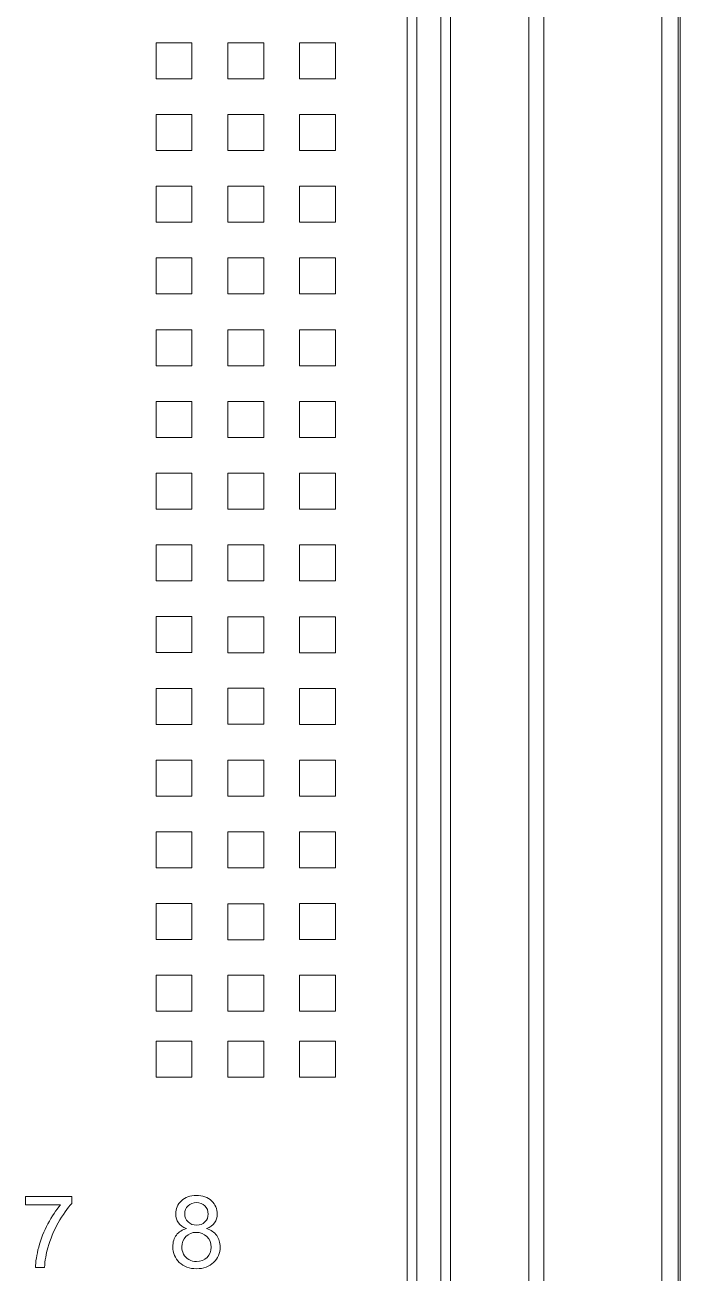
# Model space of a CAD drawing. Header units: millimetres. Extents: x 33157 to 59611, y -29750 to 1750.
# Drawn here: x 53387.65 to 53401.34, y -3633.18 to -3607.08 of the extents above; entities that cross this region are included whole.
import ezdxf

# ---------------------------------------------------------------- set-up
doc = ezdxf.new("R2010")
doc.units = ezdxf.units.MM
doc.layers.add('layer 1', color=7, linetype='Continuous', lineweight=18)

msp = doc.modelspace()

# ---------------------------------------------------------------- linework, layer by layer
at = {"layer": 'layer 1', "lineweight": 9}
for p, q in [((53401.337, -3580.831), (53401.337, -3679.331)), ((53400.957, -3581.495), (53400.957, -3678.667)), ((53401.299, -3581.495), (53401.299, -3678.667)), ((53398.175, -3585.811), (53398.175, -3674.35)), ((53398.491, -3585.811), (53398.491, -3674.35)), ((53395.637, -3586.081), (53395.637, -3674.081)), ((53395.837, -3586.081), (53395.837, -3674.081)), ((53396.337, -3586.081), (53396.337, -3674.081)), ((53396.537, -3586.081), (53396.537, -3674.081))]:
    msp.add_line(p, q, dxfattribs=at)
at = {"layer": 'layer 1'}
for points, knots in [([(53390.387, -3608.207), (53390.387, -3608.207), (53391.137, -3608.207), (53391.137, -3608.207), (53391.137, -3608.207), (53391.137, -3607.455), (53391.137, -3607.455), (53391.137, -3607.455), (53390.387, -3607.455), (53390.387, -3607.455), (53390.387, -3607.455), (53390.387, -3608.204), (53390.387, -3608.204), (53390.387, -3608.204), (53390.387, -3608.207), (53390.387, -3608.207)], [0, 0, 0, 0, 148718.785902, 148718.785902, 148718.785902, 297437.571803, 297437.571803, 297437.571803, 446156.357705, 446156.357705, 446156.357705, 594875.143607, 594875.143607, 594875.143607, 743593.929508, 743593.929508, 743593.929508, 743593.929508]), ([(53391.887, -3608.207), (53391.887, -3608.207), (53392.637, -3608.207), (53392.637, -3608.207), (53392.637, -3608.207), (53392.637, -3607.455), (53392.637, -3607.455), (53392.637, -3607.455), (53391.887, -3607.455), (53391.887, -3607.455), (53391.887, -3607.455), (53391.887, -3608.204), (53391.887, -3608.204), (53391.887, -3608.204), (53391.887, -3608.207), (53391.887, -3608.207)], [0, 0, 0, 0, 148722.825794, 148722.825794, 148722.825794, 297445.651589, 297445.651589, 297445.651589, 446168.477383, 446168.477383, 446168.477383, 594891.303178, 594891.303178, 594891.303178, 743614.128972, 743614.128972, 743614.128972, 743614.128972]), ([(53393.387, -3608.207), (53393.387, -3608.207), (53394.137, -3608.207), (53394.137, -3608.207), (53394.137, -3608.207), (53394.137, -3607.455), (53394.137, -3607.455), (53394.137, -3607.455), (53393.387, -3607.455), (53393.387, -3607.455), (53393.387, -3607.455), (53393.387, -3608.204), (53393.387, -3608.204), (53393.387, -3608.204), (53393.387, -3608.207), (53393.387, -3608.207)], [0, 0, 0, 0, 148726.865688, 148726.865688, 148726.865688, 297453.731375, 297453.731375, 297453.731375, 446180.597063, 446180.597063, 446180.597063, 594907.46275, 594907.46275, 594907.46275, 743634.328438, 743634.328438, 743634.328438, 743634.328438]), ([(53390.387, -3609.706), (53390.387, -3609.706), (53391.137, -3609.706), (53391.137, -3609.706), (53391.137, -3609.706), (53391.137, -3608.954), (53391.137, -3608.954), (53391.137, -3608.954), (53390.387, -3608.954), (53390.387, -3608.954), (53390.387, -3608.954), (53390.387, -3609.703), (53390.387, -3609.703), (53390.387, -3609.703), (53390.387, -3609.706), (53390.387, -3609.706)], [0, 0, 0, 0, 148720.836218, 148720.836218, 148720.836218, 297441.672435, 297441.672435, 297441.672435, 446162.508653, 446162.508653, 446162.508653, 594883.344871, 594883.344871, 594883.344871, 743604.181089, 743604.181089, 743604.181089, 743604.181089]), ([(53391.887, -3609.706), (53391.887, -3609.706), (53392.637, -3609.706), (53392.637, -3609.706), (53392.637, -3609.706), (53392.637, -3608.954), (53392.637, -3608.954), (53392.637, -3608.954), (53391.887, -3608.954), (53391.887, -3608.954), (53391.887, -3608.954), (53391.887, -3609.703), (53391.887, -3609.703), (53391.887, -3609.703), (53391.887, -3609.706), (53391.887, -3609.706)], [0, 0, 0, 0, 148724.876106, 148724.876106, 148724.876106, 297449.752211, 297449.752211, 297449.752211, 446174.628317, 446174.628317, 446174.628317, 594899.504423, 594899.504423, 594899.504423, 743624.380529, 743624.380529, 743624.380529, 743624.380529]), ([(53393.387, -3609.706), (53393.387, -3609.706), (53394.137, -3609.706), (53394.137, -3609.706), (53394.137, -3609.706), (53394.137, -3608.954), (53394.137, -3608.954), (53394.137, -3608.954), (53393.387, -3608.954), (53393.387, -3608.954), (53393.387, -3608.954), (53393.387, -3609.703), (53393.387, -3609.703), (53393.387, -3609.703), (53393.387, -3609.706), (53393.387, -3609.706)], [0, 0, 0, 0, 148728.915994, 148728.915994, 148728.915994, 297457.831988, 297457.831988, 297457.831988, 446186.747982, 446186.747982, 446186.747982, 594915.663976, 594915.663976, 594915.663976, 743644.57997, 743644.57997, 743644.57997, 743644.57997]), ([(53390.387, -3611.208), (53390.387, -3611.208), (53391.137, -3611.208), (53391.137, -3611.208), (53391.137, -3611.208), (53391.137, -3610.455), (53391.137, -3610.455), (53391.137, -3610.455), (53390.387, -3610.455), (53390.387, -3610.455), (53390.387, -3610.455), (53390.387, -3611.205), (53390.387, -3611.205), (53390.387, -3611.205), (53390.387, -3611.208), (53390.387, -3611.208)], [0, 0, 0, 0, 148722.890435, 148722.890435, 148722.890435, 297445.780871, 297445.780871, 297445.780871, 446168.671306, 446168.671306, 446168.671306, 594891.561741, 594891.561741, 594891.561741, 743614.452177, 743614.452177, 743614.452177, 743614.452177]), ([(53391.887, -3611.208), (53391.887, -3611.208), (53392.637, -3611.208), (53392.637, -3611.208), (53392.637, -3611.208), (53392.637, -3610.455), (53392.637, -3610.455), (53392.637, -3610.455), (53391.887, -3610.455), (53391.887, -3610.455), (53391.887, -3610.455), (53391.887, -3611.205), (53391.887, -3611.205), (53391.887, -3611.205), (53391.887, -3611.208), (53391.887, -3611.208)], [0, 0, 0, 0, 148726.930319, 148726.930319, 148726.930319, 297453.860637, 297453.860637, 297453.860637, 446180.790956, 446180.790956, 446180.790956, 594907.721274, 594907.721274, 594907.721274, 743634.651593, 743634.651593, 743634.651593, 743634.651593]), ([(53393.387, -3611.208), (53393.387, -3611.208), (53394.137, -3611.208), (53394.137, -3611.208), (53394.137, -3611.208), (53394.137, -3610.455), (53394.137, -3610.455), (53394.137, -3610.455), (53393.387, -3610.455), (53393.387, -3610.455), (53393.387, -3610.455), (53393.387, -3611.205), (53393.387, -3611.205), (53393.387, -3611.205), (53393.387, -3611.208), (53393.387, -3611.208)], [0, 0, 0, 0, 148730.970202, 148730.970202, 148730.970202, 297461.940404, 297461.940404, 297461.940404, 446192.910606, 446192.910606, 446192.910606, 594923.880808, 594923.880808, 594923.880808, 743654.85101, 743654.85101, 743654.85101, 743654.85101]), ([(53390.387, -3612.707), (53390.387, -3612.707), (53391.137, -3612.707), (53391.137, -3612.707), (53391.137, -3612.707), (53391.137, -3611.954), (53391.137, -3611.954), (53391.137, -3611.954), (53390.387, -3611.954), (53390.387, -3611.954), (53390.387, -3611.954), (53390.387, -3612.703), (53390.387, -3612.703), (53390.387, -3612.703), (53390.387, -3612.707), (53390.387, -3612.707)], [0, 0, 0, 0, 148724.940162, 148724.940162, 148724.940162, 297449.880324, 297449.880324, 297449.880324, 446174.820486, 446174.820486, 446174.820486, 594899.760648, 594899.760648, 594899.760648, 743624.70081, 743624.70081, 743624.70081, 743624.70081]), ([(53391.887, -3612.707), (53391.887, -3612.707), (53392.637, -3612.707), (53392.637, -3612.707), (53392.637, -3612.707), (53392.637, -3611.954), (53392.637, -3611.954), (53392.637, -3611.954), (53391.887, -3611.954), (53391.887, -3611.954), (53391.887, -3611.954), (53391.887, -3612.703), (53391.887, -3612.703), (53391.887, -3612.703), (53391.887, -3612.707), (53391.887, -3612.707)], [0, 0, 0, 0, 148728.98004, 148728.98004, 148728.98004, 297457.960081, 297457.960081, 297457.960081, 446186.940121, 446186.940121, 446186.940121, 594915.920162, 594915.920162, 594915.920162, 743644.900202, 743644.900202, 743644.900202, 743644.900202]), ([(53393.387, -3612.707), (53393.387, -3612.707), (53394.137, -3612.707), (53394.137, -3612.707), (53394.137, -3612.707), (53394.137, -3611.954), (53394.137, -3611.954), (53394.137, -3611.954), (53393.387, -3611.954), (53393.387, -3611.954), (53393.387, -3611.954), (53393.387, -3612.703), (53393.387, -3612.703), (53393.387, -3612.703), (53393.387, -3612.707), (53393.387, -3612.707)], [0, 0, 0, 0, 148733.019919, 148733.019919, 148733.019919, 297466.039838, 297466.039838, 297466.039838, 446199.059757, 446199.059757, 446199.059757, 594932.079676, 594932.079676, 594932.079676, 743665.099596, 743665.099596, 743665.099596, 743665.099596]), ([(53390.387, -3614.208), (53390.387, -3614.208), (53391.137, -3614.208), (53391.137, -3614.208), (53391.137, -3614.208), (53391.137, -3613.456), (53391.137, -3613.456), (53391.137, -3613.456), (53390.387, -3613.456), (53390.387, -3613.456), (53390.387, -3613.456), (53390.387, -3614.205), (53390.387, -3614.205), (53390.387, -3614.205), (53390.387, -3614.208), (53390.387, -3614.208)], [0, 0, 0, 0, 148726.995254, 148726.995254, 148726.995254, 297453.990507, 297453.990507, 297453.990507, 446180.985761, 446180.985761, 446180.985761, 594907.981014, 594907.981014, 594907.981014, 743634.976268, 743634.976268, 743634.976268, 743634.976268]), ([(53391.887, -3614.208), (53391.887, -3614.208), (53392.637, -3614.208), (53392.637, -3614.208), (53392.637, -3614.208), (53392.637, -3613.456), (53392.637, -3613.456), (53392.637, -3613.456), (53391.887, -3613.456), (53391.887, -3613.456), (53391.887, -3613.456), (53391.887, -3614.205), (53391.887, -3614.205), (53391.887, -3614.205), (53391.887, -3614.208), (53391.887, -3614.208)], [0, 0, 0, 0, 148731.035127, 148731.035127, 148731.035127, 297462.070254, 297462.070254, 297462.070254, 446193.105381, 446193.105381, 446193.105381, 594924.140509, 594924.140509, 594924.140509, 743655.175636, 743655.175636, 743655.175636, 743655.175636]), ([(53393.387, -3614.208), (53393.387, -3614.208), (53394.137, -3614.208), (53394.137, -3614.208), (53394.137, -3614.208), (53394.137, -3613.456), (53394.137, -3613.456), (53394.137, -3613.456), (53393.387, -3613.456), (53393.387, -3613.456), (53393.387, -3613.456), (53393.387, -3614.205), (53393.387, -3614.205), (53393.387, -3614.205), (53393.387, -3614.208), (53393.387, -3614.208)], [0, 0, 0, 0, 148735.075001, 148735.075001, 148735.075001, 297470.150002, 297470.150002, 297470.150002, 446205.225003, 446205.225003, 446205.225003, 594940.300004, 594940.300004, 594940.300004, 743675.375005, 743675.375005, 743675.375005, 743675.375005]), ([(53390.387, -3615.707), (53390.387, -3615.707), (53391.137, -3615.707), (53391.137, -3615.707), (53391.137, -3615.707), (53391.137, -3614.955), (53391.137, -3614.955), (53391.137, -3614.955), (53390.387, -3614.955), (53390.387, -3614.955), (53390.387, -3614.955), (53390.387, -3615.704), (53390.387, -3615.704), (53390.387, -3615.704), (53390.387, -3615.707), (53390.387, -3615.707)], [0, 0, 0, 0, 148729.045854, 148729.045854, 148729.045854, 297458.091708, 297458.091708, 297458.091708, 446187.137562, 446187.137562, 446187.137562, 594916.183416, 594916.183416, 594916.183416, 743645.22927, 743645.22927, 743645.22927, 743645.22927]), ([(53391.887, -3615.707), (53391.887, -3615.707), (53392.637, -3615.707), (53392.637, -3615.707), (53392.637, -3615.707), (53392.637, -3614.955), (53392.637, -3614.955), (53392.637, -3614.955), (53391.887, -3614.955), (53391.887, -3614.955), (53391.887, -3614.955), (53391.887, -3615.704), (53391.887, -3615.704), (53391.887, -3615.704), (53391.887, -3615.707), (53391.887, -3615.707)], [0, 0, 0, 0, 148733.085723, 148733.085723, 148733.085723, 297466.171445, 297466.171445, 297466.171445, 446199.257168, 446199.257168, 446199.257168, 594932.342891, 594932.342891, 594932.342891, 743665.428614, 743665.428614, 743665.428614, 743665.428614]), ([(53393.387, -3615.707), (53393.387, -3615.707), (53394.137, -3615.707), (53394.137, -3615.707), (53394.137, -3615.707), (53394.137, -3614.955), (53394.137, -3614.955), (53394.137, -3614.955), (53393.387, -3614.955), (53393.387, -3614.955), (53393.387, -3614.955), (53393.387, -3615.704), (53393.387, -3615.704), (53393.387, -3615.704), (53393.387, -3615.707), (53393.387, -3615.707)], [0, 0, 0, 0, 148737.125592, 148737.125592, 148737.125592, 297474.251184, 297474.251184, 297474.251184, 446211.376775, 446211.376775, 446211.376775, 594948.502367, 594948.502367, 594948.502367, 743685.627959, 743685.627959, 743685.627959, 743685.627959]), ([(53390.387, -3617.209), (53390.387, -3617.209), (53391.137, -3617.209), (53391.137, -3617.209), (53391.137, -3617.209), (53391.137, -3616.456), (53391.137, -3616.456), (53391.137, -3616.456), (53390.387, -3616.456), (53390.387, -3616.456), (53390.387, -3616.456), (53390.387, -3617.205), (53390.387, -3617.205), (53390.387, -3617.205), (53390.387, -3617.209), (53390.387, -3617.209)], [0, 0, 0, 0, 148731.100356, 148731.100356, 148731.100356, 297462.200713, 297462.200713, 297462.200713, 446193.301069, 446193.301069, 446193.301069, 594924.401425, 594924.401425, 594924.401425, 743655.501782, 743655.501782, 743655.501782, 743655.501782]), ([(53391.887, -3617.209), (53391.887, -3617.209), (53392.637, -3617.209), (53392.637, -3617.209), (53392.637, -3617.209), (53392.637, -3616.456), (53392.637, -3616.456), (53392.637, -3616.456), (53391.887, -3616.456), (53391.887, -3616.456), (53391.887, -3616.456), (53391.887, -3617.205), (53391.887, -3617.205), (53391.887, -3617.205), (53391.887, -3617.209), (53391.887, -3617.209)], [0, 0, 0, 0, 148735.14022, 148735.14022, 148735.14022, 297470.280441, 297470.280441, 297470.280441, 446205.420661, 446205.420661, 446205.420661, 594940.560881, 594940.560881, 594940.560881, 743675.701101, 743675.701101, 743675.701101, 743675.701101]), ([(53393.387, -3617.209), (53393.387, -3617.209), (53394.137, -3617.209), (53394.137, -3617.209), (53394.137, -3617.209), (53394.137, -3616.456), (53394.137, -3616.456), (53394.137, -3616.456), (53393.387, -3616.456), (53393.387, -3616.456), (53393.387, -3616.456), (53393.387, -3617.205), (53393.387, -3617.205), (53393.387, -3617.205), (53393.387, -3617.209), (53393.387, -3617.209)], [0, 0, 0, 0, 148739.180085, 148739.180085, 148739.180085, 297478.360169, 297478.360169, 297478.360169, 446217.540254, 446217.540254, 446217.540254, 594956.720338, 594956.720338, 594956.720338, 743695.900423, 743695.900423, 743695.900423, 743695.900423]), ([(53390.387, -3618.707), (53390.387, -3618.707), (53391.137, -3618.707), (53391.137, -3618.707), (53391.137, -3618.707), (53391.137, -3617.955), (53391.137, -3617.955), (53391.137, -3617.955), (53390.387, -3617.955), (53390.387, -3617.955), (53390.387, -3617.955), (53390.387, -3618.704), (53390.387, -3618.704), (53390.387, -3618.704), (53390.387, -3618.707), (53390.387, -3618.707)], [0, 0, 0, 0, 148733.150367, 148733.150367, 148733.150367, 297466.300735, 297466.300735, 297466.300735, 446199.451102, 446199.451102, 446199.451102, 594932.601469, 594932.601469, 594932.601469, 743665.751836, 743665.751836, 743665.751836, 743665.751836]), ([(53391.887, -3618.707), (53391.887, -3618.707), (53392.637, -3618.707), (53392.637, -3618.707), (53392.637, -3618.707), (53392.637, -3617.955), (53392.637, -3617.955), (53392.637, -3617.955), (53391.887, -3617.955), (53391.887, -3617.955), (53391.887, -3617.955), (53391.887, -3618.704), (53391.887, -3618.704), (53391.887, -3618.704), (53391.887, -3618.707), (53391.887, -3618.707)], [0, 0, 0, 0, 148737.190226, 148737.190226, 148737.190226, 297474.380453, 297474.380453, 297474.380453, 446211.570679, 446211.570679, 446211.570679, 594948.760906, 594948.760906, 594948.760906, 743685.951132, 743685.951132, 743685.951132, 743685.951132]), ([(53393.387, -3618.707), (53393.387, -3618.707), (53394.137, -3618.707), (53394.137, -3618.707), (53394.137, -3618.707), (53394.137, -3617.955), (53394.137, -3617.955), (53394.137, -3617.955), (53393.387, -3617.955), (53393.387, -3617.955), (53393.387, -3617.955), (53393.387, -3618.704), (53393.387, -3618.704), (53393.387, -3618.704), (53393.387, -3618.707), (53393.387, -3618.707)], [0, 0, 0, 0, 148741.230539, 148741.230539, 148741.230539, 297482.461079, 297482.461079, 297482.461079, 446223.691618, 446223.691618, 446223.691618, 594964.922158, 594964.922158, 594964.922158, 743706.152697, 743706.152697, 743706.152697, 743706.152697]), ([(53390.387, -3620.206), (53390.387, -3620.206), (53391.137, -3620.206), (53391.137, -3620.206), (53391.137, -3620.206), (53391.137, -3619.453), (53391.137, -3619.453), (53391.137, -3619.453), (53390.387, -3619.453), (53390.387, -3619.453), (53390.387, -3619.453), (53390.387, -3620.203), (53390.387, -3620.203), (53390.387, -3620.203), (53390.387, -3620.206), (53390.387, -3620.206)], [0, 0, 0, 0, 148735.200903, 148735.200903, 148735.200903, 297470.401805, 297470.401805, 297470.401805, 446205.602708, 446205.602708, 446205.602708, 594940.803611, 594940.803611, 594940.803611, 743676.004514, 743676.004514, 743676.004514, 743676.004514]), ([(53391.887, -3620.209), (53391.887, -3620.209), (53392.637, -3620.209), (53392.637, -3620.209), (53392.637, -3620.209), (53392.637, -3619.457), (53392.637, -3619.457), (53392.637, -3619.457), (53391.887, -3619.457), (53391.887, -3619.457), (53391.887, -3619.457), (53391.887, -3620.206), (53391.887, -3620.206), (53391.887, -3620.206), (53391.887, -3620.209), (53391.887, -3620.209)], [0, 0, 0, 0, 148739.245598, 148739.245598, 148739.245598, 297478.491196, 297478.491196, 297478.491196, 446217.736794, 446217.736794, 446217.736794, 594956.982392, 594956.982392, 594956.982392, 743696.22799, 743696.22799, 743696.22799, 743696.22799]), ([(53393.387, -3620.209), (53393.387, -3620.209), (53394.137, -3620.209), (53394.137, -3620.209), (53394.137, -3620.209), (53394.137, -3619.457), (53394.137, -3619.457), (53394.137, -3619.457), (53393.387, -3619.457), (53393.387, -3619.457), (53393.387, -3619.457), (53393.387, -3620.206), (53393.387, -3620.206), (53393.387, -3620.206), (53393.387, -3620.209), (53393.387, -3620.209)], [0, 0, 0, 0, 148743.285453, 148743.285453, 148743.285453, 297486.570905, 297486.570905, 297486.570905, 446229.856358, 446229.856358, 446229.856358, 594973.14181, 594973.14181, 594973.14181, 743716.427263, 743716.427263, 743716.427263, 743716.427263]), ([(53390.387, -3621.707), (53390.387, -3621.707), (53391.137, -3621.707), (53391.137, -3621.707), (53391.137, -3621.707), (53391.137, -3620.955), (53391.137, -3620.955), (53391.137, -3620.955), (53390.387, -3620.955), (53390.387, -3620.955), (53390.387, -3620.955), (53390.387, -3621.705), (53390.387, -3621.705), (53390.387, -3621.705), (53390.387, -3621.707), (53390.387, -3621.707)], [0, 0, 0, 0, 148737.256742, 148737.256742, 148737.256742, 297474.513483, 297474.513483, 297474.513483, 446211.770225, 446211.770225, 446211.770225, 594949.026967, 594949.026967, 594949.026967, 743686.283709, 743686.283709, 743686.283709, 743686.283709]), ([(53391.887, -3621.704), (53391.887, -3621.704), (53392.637, -3621.704), (53392.637, -3621.704), (53392.637, -3621.704), (53392.637, -3620.952), (53392.637, -3620.952), (53392.637, -3620.952), (53391.887, -3620.952), (53391.887, -3620.952), (53391.887, -3620.952), (53391.887, -3621.701), (53391.887, -3621.701), (53391.887, -3621.701), (53391.887, -3621.704), (53391.887, -3621.704)], [0, 0, 0, 0, 148741.291821, 148741.291821, 148741.291821, 297482.583642, 297482.583642, 297482.583642, 446223.875463, 446223.875463, 446223.875463, 594965.167283, 594965.167283, 594965.167283, 743706.459104, 743706.459104, 743706.459104, 743706.459104]), ([(53393.387, -3621.707), (53393.387, -3621.707), (53394.137, -3621.707), (53394.137, -3621.707), (53394.137, -3621.707), (53394.137, -3620.955), (53394.137, -3620.955), (53394.137, -3620.955), (53393.387, -3620.955), (53393.387, -3620.955), (53393.387, -3620.955), (53393.387, -3621.705), (53393.387, -3621.705), (53393.387, -3621.705), (53393.387, -3621.707), (53393.387, -3621.707)], [0, 0, 0, 0, 148745.336441, 148745.336441, 148745.336441, 297490.672882, 297490.672882, 297490.672882, 446236.009323, 446236.009323, 446236.009323, 594981.345764, 594981.345764, 594981.345764, 743726.682205, 743726.682205, 743726.682205, 743726.682205]), ([(53390.387, -3623.209), (53390.387, -3623.209), (53391.137, -3623.209), (53391.137, -3623.209), (53391.137, -3623.209), (53391.137, -3622.457), (53391.137, -3622.457), (53391.137, -3622.457), (53390.387, -3622.457), (53390.387, -3622.457), (53390.387, -3622.457), (53390.387, -3623.206), (53390.387, -3623.206), (53390.387, -3623.206), (53390.387, -3623.209), (53390.387, -3623.209)], [0, 0, 0, 0, 148739.311415, 148739.311415, 148739.311415, 297478.622831, 297478.622831, 297478.622831, 446217.934246, 446217.934246, 446217.934246, 594957.245661, 594957.245661, 594957.245661, 743696.557077, 743696.557077, 743696.557077, 743696.557077]), ([(53391.887, -3623.209), (53391.887, -3623.209), (53392.637, -3623.209), (53392.637, -3623.209), (53392.637, -3623.209), (53392.637, -3622.457), (53392.637, -3622.457), (53392.637, -3622.457), (53391.887, -3622.457), (53391.887, -3622.457), (53391.887, -3622.457), (53391.887, -3623.206), (53391.887, -3623.206), (53391.887, -3623.206), (53391.887, -3623.209), (53391.887, -3623.209)], [0, 0, 0, 0, 148743.35126, 148743.35126, 148743.35126, 297486.70252, 297486.70252, 297486.70252, 446230.05378, 446230.05378, 446230.05378, 594973.40504, 594973.40504, 594973.40504, 743716.7563, 743716.7563, 743716.7563, 743716.7563]), ([(53393.387, -3623.209), (53393.387, -3623.209), (53394.137, -3623.209), (53394.137, -3623.209), (53394.137, -3623.209), (53394.137, -3622.457), (53394.137, -3622.457), (53394.137, -3622.457), (53393.387, -3622.457), (53393.387, -3622.457), (53393.387, -3622.457), (53393.387, -3623.206), (53393.387, -3623.206), (53393.387, -3623.206), (53393.387, -3623.209), (53393.387, -3623.209)], [0, 0, 0, 0, 148747.391105, 148747.391105, 148747.391105, 297494.78221, 297494.78221, 297494.78221, 446242.173315, 446242.173315, 446242.173315, 594989.56442, 594989.56442, 594989.56442, 743736.955525, 743736.955525, 743736.955525, 743736.955525]), ([(53390.387, -3624.708), (53390.387, -3624.708), (53391.137, -3624.708), (53391.137, -3624.708), (53391.137, -3624.708), (53391.137, -3623.955), (53391.137, -3623.955), (53391.137, -3623.955), (53390.387, -3623.955), (53390.387, -3623.955), (53390.387, -3623.955), (53390.387, -3624.705), (53390.387, -3624.705), (53390.387, -3624.705), (53390.387, -3624.708), (53390.387, -3624.708)], [0, 0, 0, 0, 148741.36171, 148741.36171, 148741.36171, 297482.723421, 297482.723421, 297482.723421, 446224.085131, 446224.085131, 446224.085131, 594965.446842, 594965.446842, 594965.446842, 743706.808552, 743706.808552, 743706.808552, 743706.808552]), ([(53391.887, -3624.705), (53391.887, -3624.705), (53392.637, -3624.705), (53392.637, -3624.705), (53392.637, -3624.705), (53392.637, -3623.952), (53392.637, -3623.952), (53392.637, -3623.952), (53391.887, -3623.952), (53391.887, -3623.952), (53391.887, -3623.952), (53391.887, -3624.701), (53391.887, -3624.701), (53391.887, -3624.701), (53391.887, -3624.705), (53391.887, -3624.705)], [0, 0, 0, 0, 148745.397625, 148745.397625, 148745.397625, 297490.795249, 297490.795249, 297490.795249, 446236.192874, 446236.192874, 446236.192874, 594981.590499, 594981.590499, 594981.590499, 743726.988123, 743726.988123, 743726.988123, 743726.988123]), ([(53393.387, -3624.705), (53393.387, -3624.705), (53394.137, -3624.705), (53394.137, -3624.705), (53394.137, -3624.705), (53394.137, -3623.952), (53394.137, -3623.952), (53394.137, -3623.952), (53393.387, -3623.952), (53393.387, -3623.952), (53393.387, -3623.952), (53393.387, -3624.701), (53393.387, -3624.701), (53393.387, -3624.701), (53393.387, -3624.705), (53393.387, -3624.705)], [0, 0, 0, 0, 148749.437465, 148749.437465, 148749.437465, 297498.87493, 297498.87493, 297498.87493, 446248.312395, 446248.312395, 446248.312395, 594997.749859, 594997.749859, 594997.749859, 743747.187324, 743747.187324, 743747.187324, 743747.187324]), ([(53390.387, -3626.207), (53390.387, -3626.207), (53391.137, -3626.207), (53391.137, -3626.207), (53391.137, -3626.207), (53391.137, -3625.454), (53391.137, -3625.454), (53391.137, -3625.454), (53390.387, -3625.454), (53390.387, -3625.454), (53390.387, -3625.454), (53390.387, -3626.203), (53390.387, -3626.203), (53390.387, -3626.203), (53390.387, -3626.207), (53390.387, -3626.207)], [0, 0, 0, 0, 148743.41253, 148743.41253, 148743.41253, 297486.82506, 297486.82506, 297486.82506, 446230.23759, 446230.23759, 446230.23759, 594973.65012, 594973.65012, 594973.65012, 743717.06265, 743717.06265, 743717.06265, 743717.06265]), ([(53391.887, -3626.21), (53391.887, -3626.21), (53392.637, -3626.21), (53392.637, -3626.21), (53392.637, -3626.21), (53392.637, -3625.457), (53392.637, -3625.457), (53392.637, -3625.457), (53391.887, -3625.457), (53391.887, -3625.457), (53391.887, -3625.457), (53391.887, -3626.207), (53391.887, -3626.207), (53391.887, -3626.207), (53391.887, -3626.21), (53391.887, -3626.21)], [0, 0, 0, 0, 148747.457207, 148747.457207, 148747.457207, 297494.914413, 297494.914413, 297494.914413, 446242.37162, 446242.37162, 446242.37162, 594989.828826, 594989.828826, 594989.828826, 743737.286033, 743737.286033, 743737.286033, 743737.286033]), ([(53393.387, -3626.207), (53393.387, -3626.207), (53394.137, -3626.207), (53394.137, -3626.207), (53394.137, -3626.207), (53394.137, -3625.454), (53394.137, -3625.454), (53394.137, -3625.454), (53393.387, -3625.454), (53393.387, -3625.454), (53393.387, -3625.454), (53393.387, -3626.203), (53393.387, -3626.203), (53393.387, -3626.203), (53393.387, -3626.207), (53393.387, -3626.207)], [0, 0, 0, 0, 148751.4922, 148751.4922, 148751.4922, 297502.984401, 297502.984401, 297502.984401, 446254.476601, 446254.476601, 446254.476601, 595005.968801, 595005.968801, 595005.968801, 743757.461002, 743757.461002, 743757.461002, 743757.461002]), ([(53390.387, -3627.705), (53390.387, -3627.705), (53391.137, -3627.705), (53391.137, -3627.705), (53391.137, -3627.705), (53391.137, -3626.953), (53391.137, -3626.953), (53391.137, -3626.953), (53390.387, -3626.953), (53390.387, -3626.953), (53390.387, -3626.953), (53390.387, -3627.702), (53390.387, -3627.702), (53390.387, -3627.702), (53390.387, -3627.705), (53390.387, -3627.705)], [0, 0, 0, 0, 148745.463883, 148745.463883, 148745.463883, 297490.927766, 297490.927766, 297490.927766, 446236.391648, 446236.391648, 446236.391648, 594981.855531, 594981.855531, 594981.855531, 743727.319414, 743727.319414, 743727.319414, 743727.319414]), ([(53391.887, -3627.705), (53391.887, -3627.705), (53392.637, -3627.705), (53392.637, -3627.705), (53392.637, -3627.705), (53392.637, -3626.953), (53392.637, -3626.953), (53392.637, -3626.953), (53391.887, -3626.953), (53391.887, -3626.953), (53391.887, -3626.953), (53391.887, -3627.702), (53391.887, -3627.702), (53391.887, -3627.702), (53391.887, -3627.705), (53391.887, -3627.705)], [0, 0, 0, 0, 148749.503713, 148749.503713, 148749.503713, 297499.007426, 297499.007426, 297499.007426, 446248.511139, 446248.511139, 446248.511139, 594998.014852, 594998.014852, 594998.014852, 743747.518565, 743747.518565, 743747.518565, 743747.518565]), ([(53393.387, -3627.705), (53393.387, -3627.705), (53394.137, -3627.705), (53394.137, -3627.705), (53394.137, -3627.705), (53394.137, -3626.953), (53394.137, -3626.953), (53394.137, -3626.953), (53393.387, -3626.953), (53393.387, -3626.953), (53393.387, -3626.953), (53393.387, -3627.702), (53393.387, -3627.702), (53393.387, -3627.702), (53393.387, -3627.705), (53393.387, -3627.705)], [0, 0, 0, 0, 148753.543543, 148753.543543, 148753.543543, 297507.087087, 297507.087087, 297507.087087, 446260.63063, 446260.63063, 446260.63063, 595014.174174, 595014.174174, 595014.174174, 743767.717717, 743767.717717, 743767.717717, 743767.717717]), ([(53390.387, -3629.082), (53390.387, -3629.082), (53391.137, -3629.082), (53391.137, -3629.082), (53391.137, -3629.082), (53391.137, -3628.329), (53391.137, -3628.329), (53391.137, -3628.329), (53390.387, -3628.329), (53390.387, -3628.329), (53390.387, -3628.329), (53390.387, -3629.078), (53390.387, -3629.078), (53390.387, -3629.078), (53390.387, -3629.082), (53390.387, -3629.082)], [0, 0, 0, 0, 148747.347878, 148747.347878, 148747.347878, 297494.695757, 297494.695757, 297494.695757, 446242.043635, 446242.043635, 446242.043635, 594989.391513, 594989.391513, 594989.391513, 743736.739391, 743736.739391, 743736.739391, 743736.739391]), ([(53391.887, -3629.082), (53391.887, -3629.082), (53392.637, -3629.082), (53392.637, -3629.082), (53392.637, -3629.082), (53392.637, -3628.329), (53392.637, -3628.329), (53392.637, -3628.329), (53391.887, -3628.329), (53391.887, -3628.329), (53391.887, -3628.329), (53391.887, -3629.078), (53391.887, -3629.078), (53391.887, -3629.078), (53391.887, -3629.082), (53391.887, -3629.082)], [0, 0, 0, 0, 148751.387704, 148751.387704, 148751.387704, 297502.775408, 297502.775408, 297502.775408, 446254.163112, 446254.163112, 446254.163112, 595005.550816, 595005.550816, 595005.550816, 743756.93852, 743756.93852, 743756.93852, 743756.93852]), ([(53393.387, -3629.082), (53393.387, -3629.082), (53394.137, -3629.082), (53394.137, -3629.082), (53394.137, -3629.082), (53394.137, -3628.329), (53394.137, -3628.329), (53394.137, -3628.329), (53393.387, -3628.329), (53393.387, -3628.329), (53393.387, -3628.329), (53393.387, -3629.078), (53393.387, -3629.078), (53393.387, -3629.078), (53393.387, -3629.082), (53393.387, -3629.082)], [0, 0, 0, 0, 148755.42753, 148755.42753, 148755.42753, 297510.85506, 297510.85506, 297510.85506, 446266.28259, 446266.28259, 446266.28259, 595021.71012, 595021.71012, 595021.71012, 743777.13765, 743777.13765, 743777.13765, 743777.13765]), ([(53387.656, -3631.757), (53387.656, -3631.757), (53387.656, -3631.581), (53387.656, -3631.581), (53387.656, -3631.581), (53388.628, -3631.581), (53388.628, -3631.581), (53388.628, -3631.581), (53388.628, -3631.723), (53388.628, -3631.723), (53388.532, -3631.825), (53388.437, -3631.96), (53388.343, -3632.129), (53388.249, -3632.298), (53388.177, -3632.472), (53388.125, -3632.651), (53388.088, -3632.777), (53388.065, -3632.915), (53388.055, -3633.065), (53388.055, -3633.065), (53387.866, -3633.065), (53387.866, -3633.065), (53387.868, -3632.946), (53387.891, -3632.803), (53387.935, -3632.636), (53387.98, -3632.468), (53388.043, -3632.306), (53388.126, -3632.15), (53388.209, -3631.995), (53388.297, -3631.864), (53388.39, -3631.757), (53388.39, -3631.757), (53387.656, -3631.757), (53387.656, -3631.757)], [0, 0, 0, 0, 140416.587159, 140416.587159, 140416.587159, 280833.174319, 280833.174319, 280833.174319, 421249.761478, 421249.761478, 421249.761478, 561666.348637, 561666.348637, 561666.348637, 702082.935797, 702082.935797, 702082.935797, 842499.522956, 842499.522956, 842499.522956, 982916.110115, 982916.110115, 982916.110115, 1123332.697275, 1123332.697275, 1123332.697275, 1263749.284434, 1263749.284434, 1263749.284434, 1404165.871593, 1404165.871593, 1404165.871593, 1544582.458753, 1544582.458753, 1544582.458753, 1544582.458753]), ([(53391.024, -3632.25), (53390.947, -3632.222), (53390.89, -3632.182), (53390.853, -3632.13), (53390.817, -3632.078), (53390.798, -3632.016), (53390.798, -3631.943), (53390.798, -3631.834), (53390.837, -3631.742), (53390.916, -3631.668), (53390.994, -3631.593), (53391.099, -3631.556), (53391.229, -3631.556), (53391.36, -3631.556), (53391.466, -3631.594), (53391.546, -3631.67), (53391.625, -3631.746), (53391.665, -3631.839), (53391.665, -3631.948), (53391.665, -3632.018), (53391.647, -3632.079), (53391.611, -3632.13), (53391.574, -3632.182), (53391.519, -3632.222), (53391.444, -3632.25), (53391.536, -3632.28), (53391.606, -3632.328), (53391.654, -3632.396), (53391.702, -3632.462), (53391.726, -3632.542), (53391.726, -3632.635), (53391.726, -3632.764), (53391.681, -3632.871), (53391.59, -3632.959), (53391.499, -3633.046), (53391.38, -3633.09), (53391.232, -3633.09), (53391.084, -3633.09), (53390.964, -3633.046), (53390.873, -3632.958), (53390.783, -3632.871), (53390.737, -3632.761), (53390.737, -3632.63), (53390.737, -3632.532), (53390.762, -3632.45), (53390.812, -3632.385), (53390.861, -3632.319), (53390.932, -3632.274), (53391.024, -3632.25)], [0, 0, 0, 0, 138372.094403, 138372.094403, 138372.094403, 276744.188805, 276744.188805, 276744.188805, 415116.283208, 415116.283208, 415116.283208, 553488.377611, 553488.377611, 553488.377611, 691860.472013, 691860.472013, 691860.472013, 830232.566416, 830232.566416, 830232.566416, 968604.660819, 968604.660819, 968604.660819, 1106976.755222, 1106976.755222, 1106976.755222, 1245348.849624, 1245348.849624, 1245348.849624, 1383720.944027, 1383720.944027, 1383720.944027, 1522093.03843, 1522093.03843, 1522093.03843, 1660465.132832, 1660465.132832, 1660465.132832, 1798837.227235, 1798837.227235, 1798837.227235, 1937209.321638, 1937209.321638, 1937209.321638, 2075581.41604, 2075581.41604, 2075581.41604, 2213953.510443, 2213953.510443, 2213953.510443, 2213953.510443]), ([(53390.987, -3631.937), (53390.987, -3632.008), (53391.01, -3632.066), (53391.055, -3632.111), (53391.1, -3632.156), (53391.16, -3632.179), (53391.234, -3632.179), (53391.305, -3632.179), (53391.364, -3632.157), (53391.409, -3632.112), (53391.454, -3632.067), (53391.476, -3632.012), (53391.476, -3631.947), (53391.476, -3631.879), (53391.453, -3631.822), (53391.407, -3631.776), (53391.36, -3631.73), (53391.302, -3631.707), (53391.232, -3631.707), (53391.161, -3631.707), (53391.102, -3631.729), (53391.056, -3631.775), (53391.01, -3631.82), (53390.987, -3631.874), (53390.987, -3631.937)], [0, 0, 0, 0, 143260.481387, 143260.481387, 143260.481387, 286520.962775, 286520.962775, 286520.962775, 429781.444162, 429781.444162, 429781.444162, 573041.925549, 573041.925549, 573041.925549, 716302.406936, 716302.406936, 716302.406936, 859562.888324, 859562.888324, 859562.888324, 1002823.369711, 1002823.369711, 1002823.369711, 1146083.851098, 1146083.851098, 1146083.851098, 1146083.851098]), ([(53390.926, -3632.631), (53390.926, -3632.684), (53390.938, -3632.735), (53390.963, -3632.784), (53390.987, -3632.833), (53391.024, -3632.871), (53391.074, -3632.898), (53391.123, -3632.925), (53391.177, -3632.939), (53391.233, -3632.939), (53391.322, -3632.939), (53391.395, -3632.91), (53391.452, -3632.854), (53391.509, -3632.797), (53391.537, -3632.725), (53391.537, -3632.638), (53391.537, -3632.549), (53391.508, -3632.475), (53391.449, -3632.417), (53391.39, -3632.359), (53391.316, -3632.33), (53391.227, -3632.33), (53391.14, -3632.33), (53391.068, -3632.359), (53391.011, -3632.416), (53390.954, -3632.474), (53390.926, -3632.545), (53390.926, -3632.631)], [0, 0, 0, 0, 141969.130761, 141969.130761, 141969.130761, 283938.261522, 283938.261522, 283938.261522, 425907.392283, 425907.392283, 425907.392283, 567876.523045, 567876.523045, 567876.523045, 709845.653806, 709845.653806, 709845.653806, 851814.784567, 851814.784567, 851814.784567, 993783.915328, 993783.915328, 993783.915328, 1135753.046089, 1135753.046089, 1135753.046089, 1277722.17685, 1277722.17685, 1277722.17685, 1277722.17685])]:
    msp.add_open_spline(points, degree=3, knots=knots, dxfattribs=at)

doc.saveas('drawing.dxf')
